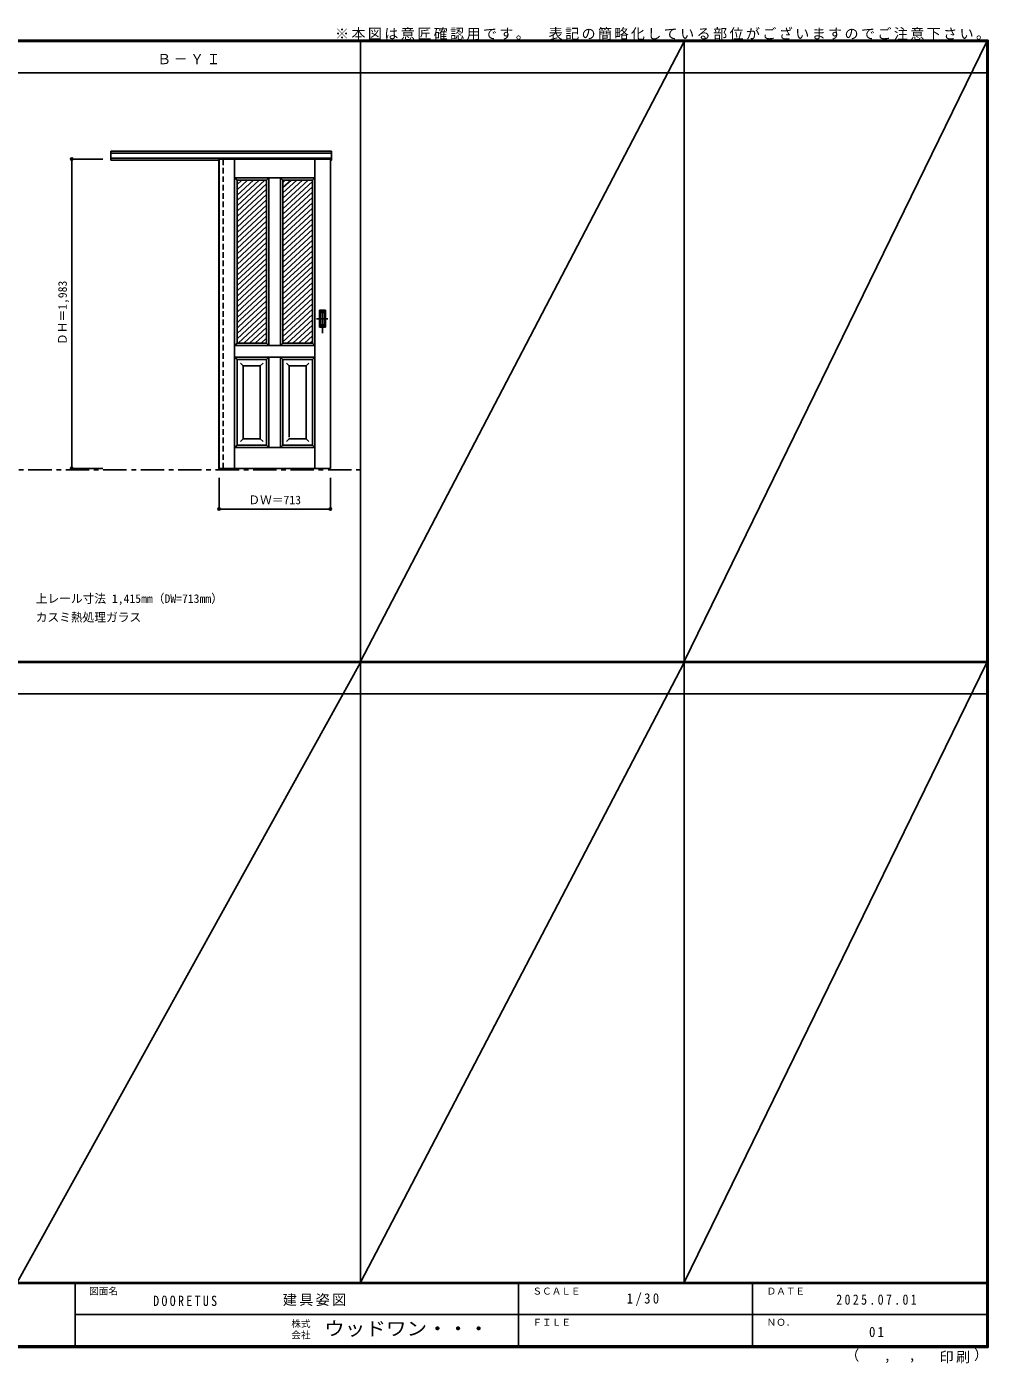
# Model space of a CAD drawing. Units: millimetres, scale not verified. Extents: x -6000 to 5700, y -4307 to 4260.
# Drawn here: x -460 to 5700, y -4307 to 4260 of the extents above; entities that cross this region are included whole.
import ezdxf
from ezdxf.enums import TextEntityAlignment as Align

# ---------------------------------------------------------------- set-up
doc = ezdxf.new("R2010")
doc.units = ezdxf.units.MM
doc.header["$LTSCALE"] = 30
doc.header["$PDMODE"] = 32
doc.header["$PDSIZE"] = 15
doc.linetypes.add('CHAIN1', pattern=[8, 5, -1, 1, -1])
doc.linetypes.add('DASHED1', pattern=[1.8, 1.2, -0.6])
for name, color, linetype in [('0-1_通り芯', 7, 'CHAIN1'), ('0-2_扉', 7, 'Continuous'), ('0-4_枠', 3, 'Continuous'), ('0-6_引手', 7, 'Continuous'), ('0-A_文字', 7, 'Continuous'), ('0-B_寸法', 4, 'Continuous'), ('0-C_ハッチ', 4, 'Continuous'), ('F-1_枠', 6, 'Continuous'), ('F-A_文字', 7, 'Continuous')]:
    doc.layers.add(name, color=color, linetype=linetype)
doc.styles.add('ＭＳ ゴシック', font='')
doc.styles.get('ＭＳ ゴシック').set_extended_font_data('MS Gothic')

msp = doc.modelspace()

# ---------------------------------------------------------------- linework, layer by layer
at = {"layer": '0-1_通り芯'}
msp.add_line((-5490, 1420), (1678, 1420), dxfattribs=at)
at = {"layer": '0-2_扉'}
for p, q in [((772, 3412), (772, 1429)), ((772, 3412), (1485, 3412)), ((872, 1429), (872, 3412)), ((1385, 1429), (1385, 3412)), ((1481.58, 3412), (1482, 3412)), ((1485, 1429), (1485, 3412)), ((872, 3292), (887, 3277)), ((872, 3292), (1168.5, 3292)), ((1076, 3277), (1091, 3292)), ((1076, 3277), (1076, 2989)), ((1091, 3292), (1091, 2217)), ((1166, 3292), (1166, 2217)), ((1181, 3277), (1166.29, 3291.71)), ((1168.5, 3292), (1385, 3292)), ((1181, 3277), (1181, 2989)), ((1181, 3277), (1370, 3277)), ((1385, 3292), (1370, 3277)), ((1370, 2232), (1370, 3277)), ((887.19, 3094), (887, 3094)), ((1076, 2989), (1076, 2232)), ((1181, 2989), (1181, 2232)), ((887, 2232), (887, 2374.52)), ((872, 2217), (887, 2232)), ((1076, 2232), (887, 2232)), ((1166, 2217), (1181, 2232)), ((1370, 2232), (1181, 2232)), ((1181, 2232), (1370, 2232)), ((1370, 2232), (1385, 2217)), ((1166, 2217), (872, 2217)), ((872, 2142), (887, 2127)), ((872, 2142), (1166, 2142)), ((1076, 2127), (1091, 2142)), ((1091, 2142), (1091, 1564)), ((1385, 2217), (1166, 2217)), ((1166, 2142), (1385, 2142)), ((1166, 2142), (1181, 2127)), ((1166, 2142), (1166, 1564)), ((1370, 2127), (1385, 2142)), ((887, 2127), (1076, 2127)), ((887, 1579), (887, 2127)), ((927.04, 2087), (909.36, 2104.68)), ((927, 1619), (927, 2087)), ((1036.04, 2087), (927.04, 2087)), ((1036, 2087), (1036, 1619)), ((1036.04, 2087), (1053.71, 2104.68)), ((1076, 2127), (1076, 1579)), ((1181, 2127), (1370, 2127)), ((1181, 2127), (1181, 1579)), ((1221, 2087), (1203.32, 2104.68)), ((1330, 2087), (1221, 2087)), ((1221, 1630.27), (1221, 2087)), ((1330, 2087), (1347.68, 2104.68)), ((1330, 2087), (1330, 1619)), ((1370, 1579), (1370, 2127)), ((887, 1579), (872, 1564)), ((872, 1564), (1166, 1564)), ((887, 1579), (1076, 1579)), ((927, 1619), (909.32, 1601.32)), ((1036, 1619), (1053.68, 1601.32)), ((1076, 1579), (1091, 1564)), ((1181, 1579), (1166, 1564)), ((1166, 1564), (1385, 1564)), ((1181, 1579), (1370, 1579)), ((1221, 1619), (1203.32, 1601.32)), ((1330, 1619), (1347.68, 1601.32)), ((1370, 1579), (1385, 1564)), ((772, 1429), (1485, 1429))]:
    msp.add_line(p, q, dxfattribs=at)
for points in [[(887, 2374.52), (887, 3277), (1076, 3277)], [(887, 2232), (1076, 2232), (1091, 2217)], [(1036, 1619), (927, 1619), (927, 1620.43)], [(1330, 1619), (1221, 1619), (1221, 1620.43)]]:
    msp.add_lwpolyline(points, dxfattribs=at)
at = {"layer": '0-4_枠'}
for p, q in [((78, 3462), (1493, 3462)), ((78, 3405), (78, 3462)), ((78, 3449), (1493, 3449)), ((78, 3417), (1493, 3417)), ((78, 3405), (772, 3405)), ((771, 3417), (771, 1420)), ((799, 3412), (799, 3417)), ((771, 1420), (799, 1420)), ((799, 1429), (799, 1420))]:
    msp.add_line(p, q, dxfattribs=at)
at = {"layer": '0-4_枠', "color": 4, "linetype": 'DASHED1'}
msp.add_line((799, 1429), (799, 3412), dxfattribs=at)
at = {"layer": '0-4_枠'}
msp.add_lwpolyline([(1485, 3405), (1493, 3405), (1493, 3462)], dxfattribs=at)
at = {"layer": '0-6_引手'}
for p, q in [((1453, 2443.9), (1415, 2443.9)), ((1415, 2333.9), (1415, 2443.9)), ((1446.5, 2427.9), (1421.5, 2427.9)), ((1421.5, 2349.9), (1421.5, 2427.9)), ((1446.5, 2349.9), (1446.5, 2427.9)), ((1453, 2333.9), (1453, 2443.9)), ((1453, 2333.9), (1415, 2333.9)), ((1446.5, 2349.9), (1421.5, 2349.9))]:
    msp.add_line(p, q, dxfattribs=at)
at = {"layer": '0-6_引手', "linetype": 'DASHED1'}
for p, q in [((1418, 2337.9), (1418, 2439.9)), ((1450, 2337.9), (1418, 2337.9))]:
    msp.add_line(p, q, dxfattribs=at)
at = {"layer": '0-6_引手', "linetype": 'CHAIN1'}
for p, q in [((1434, 2296.67), (1434, 2467.52)), ((1395.93, 2388.9), (1468.44, 2388.9))]:
    msp.add_line(p, q, dxfattribs=at)
at = {"layer": '0-6_引手', "linetype": 'DASHED1'}
msp.add_lwpolyline([(1450, 2337.9), (1450, 2439.9), (1418, 2439.9)], dxfattribs=at)
at = {"layer": '0-B_寸法'}
for p, q in [((-172, 3412), (-172, 1429)), ((-172, 3412), (28, 3412)), ((-172, 1429), (28, 1429)), ((772, 1168), (772, 1368)), ((1485, 1168), (1485, 1368)), ((1485, 1168), (772, 1168))]:
    msp.add_line(p, q, dxfattribs=at)
at = {"layer": '0-B_寸法', "color": 7}
for p in [(-172, 3412), (-172, 1429), (772, 1168), (1485, 1168)]:
    msp.add_point(p, dxfattribs=at)
at = {"layer": '0-C_ハッチ'}
for p, q in [((918.35, 3277), (887, 3247.97)), ((1065.53, 3277), (887, 3111.69)), ((1028.74, 3277), (887, 3145.76)), ((991.94, 3277), (887, 3179.83)), ((955.14, 3277), (887, 3213.9)), ((1196.31, 3277), (1181, 3262.82)), ((1343.5, 3277), (1181, 3126.54)), ((1306.71, 3277), (1181, 3160.61)), ((1269.91, 3277), (1181, 3194.68)), ((1233.11, 3277), (1181, 3228.75)), ((1370, 3267.46), (1181, 3092.46)), ((1076, 3252.62), (887, 3077.62)), ((1076, 3218.55), (887, 3043.55)), ((1076, 3184.48), (887, 3009.48)), ((1370, 3233.39), (1181, 3058.39)), ((1370, 3199.32), (1181, 3024.32)), ((1076, 3150.41), (887, 2975.41)), ((1076, 3116.34), (887, 2941.33)), ((1370, 3165.25), (1181, 2990.25)), ((1370, 3131.18), (1181, 2956.18)), ((1370, 3097.11), (1181, 2922.11)), ((1076, 3082.26), (887, 2907.26)), ((1076, 3048.19), (887, 2873.19)), ((1076, 3014.12), (887, 2839.12)), ((1370, 3063.04), (1181, 2888.04)), ((1370, 3028.97), (1181, 2853.97)), ((1076, 2980.05), (887, 2805.05)), ((1076, 2945.98), (887, 2770.98)), ((1370, 2994.9), (1181, 2819.9)), ((1370, 2960.82), (1181, 2785.82)), ((1370, 2926.75), (1181, 2751.75)), ((1076, 2911.91), (887, 2736.91)), ((1076, 2877.84), (887, 2702.84)), ((1076, 2843.77), (887, 2668.77)), ((1370, 2892.68), (1181, 2717.68)), ((1370, 2858.61), (1181, 2683.61)), ((1076, 2809.7), (887, 2634.7)), ((1076, 2775.62), (887, 2600.62)), ((1076, 2741.55), (887, 2566.55)), ((1370, 2824.54), (1181, 2649.54)), ((1370, 2790.47), (1181, 2615.47)), ((1370, 2756.4), (1181, 2581.4)), ((1076, 2707.48), (887, 2532.48)), ((1076, 2673.41), (887, 2498.41)), ((1370, 2722.33), (1181, 2547.33)), ((1370, 2688.26), (1181, 2513.26)), ((1076, 2639.34), (887, 2464.34)), ((1076, 2605.27), (887, 2430.27)), ((1076, 2571.2), (887, 2396.2)), ((1370, 2654.19), (1181, 2479.19)), ((1370, 2620.11), (1181, 2445.11)), ((1370, 2586.04), (1181, 2411.04)), ((1076, 2537.13), (905.27, 2379.04)), ((1076, 2503.06), (935.69, 2373.13)), ((1370, 2551.97), (1181, 2376.97)), ((1370, 2517.9), (1181, 2342.9)), ((1076, 2468.99), (887, 2293.98)), ((1076, 2434.91), (887, 2259.91)), ((1076, 2400.84), (893.65, 2232)), ((1370, 2483.83), (1181, 2308.83)), ((1370, 2449.76), (1181, 2274.76)), ((1370, 2415.69), (1181, 2240.69)), ((905.27, 2379.04), (887, 2362.13)), ((935.69, 2373.13), (887, 2328.06)), ((1076, 2366.77), (930.45, 2232)), ((1076, 2332.7), (967.24, 2232)), ((1370, 2381.62), (1208.41, 2232)), ((1370, 2347.55), (1245.21, 2232)), ((1370, 2313.47), (1282.01, 2232)), ((1076, 2298.63), (1004.04, 2232)), ((1076, 2264.56), (1040.84, 2232)), ((1370, 2279.4), (1318.8, 2232)), ((1370, 2245.33), (1355.6, 2232))]:
    msp.add_line(p, q, dxfattribs=at)
at = {"layer": 'F-1_枠'}
for p, q in [((-6000, 4175), (5700, 4175)), ((-6000, 4170), (5700, 4170)), ((-6000, 4165), (5700, 4165)), ((1678, -3790), (1678, 4175)), ((3752, -3790), (3752, 4175)), ((5690, 4175), (5690, -4205)), ((5695, 4175), (5695, -4205)), ((5700, 4175), (5700, -4205)), ((-6000, 3965), (5700, 3965)), ((-6000, 190.5), (5700, 190.5)), ((-6000, 187.5), (5700, 187.5)), ((-6000, 184.5), (5700, 184.5)), ((-6000, -15.5), (5700, -15.5)), ((5700, -3790), (-6000, -3790)), ((5700, -3795), (-6000, -3795)), ((-150, -3795), (-150, -4195)), ((2690, -3795), (2690, -4195)), ((4190, -3795), (4190, -4195)), ((-150, -3995), (5690, -3995.01)), ((5700, -4195), (-6000, -4195)), ((5700, -4200), (-6000, -4200)), ((5700, -4205), (-6000, -4205))]:
    msp.add_line(p, q, dxfattribs=at)
at = {"layer": 'F-A_文字'}
for p, q in [((1678, 190.5), (3752, 4165)), ((3752, 190.5), (5690, 4165)), ((1678, 184.5), (-522, -3790)), ((1678, -3790), (3752, 184.5)), ((3752, -3790), (5690, 184.5))]:
    msp.add_line(p, q, dxfattribs=at)

# ---------------------------------------------------------------- texts
at = {"layer": '0-A_文字', "style": 'ＭＳ ゴシック'}
for s, p in [('上レール寸法 1,415mm（DW=713mm）', (-402, 550.5)), ('カスミ熱処理ガラス', (-402, 430.5))]:
    msp.add_text(s, height=54.99, dxfattribs=at).set_placement(p, align=Align.BOTTOM_LEFT)
at = {"layer": '0-A_文字', "char_height": 65.98, "attachment_point": 7, "style": 'ＭＳ ゴシック'}
for s, insert in [('\\T1.17;※本図は意匠確認用です。\u3000表記の簡略化している部位がございますのでご注意下さい。', (1515, 4175)), ('\\T1.17;Ｂ－ＹＩ', (375.5, 4020))]:
    msp.add_mtext(s, dxfattribs=dict(at, insert=insert))
at = {"layer": '0-B_寸法', "color": 7, "style": 'ＭＳ ゴシック'}
msp.add_text('ＤＨ＝1,983', height=54.99, rotation=90, dxfattribs=at).set_placement((-187, 2220.25), align=Align.BOTTOM_LEFT)
msp.add_text('ＤＷ＝713', height=54.99, dxfattribs=at).set_placement((959.75, 1183), align=Align.BOTTOM_LEFT)
at = {"layer": 'F-A_文字', "style": 'ＭＳ ゴシック'}
for s, height, p in [('図面名', 43.99, (-60, -3880)), ('ＳＣＡＬＥ', 43.99, (2780, -3880)), ('ＤＡＴＥ', 43.99, (4280, -3880)), ('株式', 43.99, (1235, -4089)), ('ＦＩＬＥ', 43.99, (2780, -4080)), ('ＮＯ．', 43.99, (4280, -4080)), ('会社', 43.99, (1235, -4161)), ('（', 65.98, (4784.03, -4308.31)), (',', 65.98, (5031.28, -4308.31)), (',', 65.98, (5190.2, -4305.53)), ('）', 65.98, (5608.4, -4304.13))]:
    msp.add_text(s, height=height, dxfattribs=at).set_placement(p, align=Align.BOTTOM_LEFT)
at = {"layer": 'F-A_文字', "style": 'ＭＳ ゴシック', "width": 1.1}
msp.add_text('ウッドワン・・・', height=87.98, dxfattribs=at).set_placement((1445, -4155), align=Align.BOTTOM_LEFT)
at = {"layer": 'F-A_文字', "char_height": 65.98, "attachment_point": 7, "style": 'ＭＳ ゴシック'}
for s, insert in [('\\T1.38;\\W0.9;1/30', (3383.75, -3940)), ('\\T1.39;\\W0.85;DOORETUS', (350, -3940.79)), ('\\T1.17;建具姿図', (1180.42, -3940)), ('\\T1.39;\\W0.85;2025.07.01', (4726.25, -3932.5)), ('\\T1.36;\\W0.9;01', (4936.25, -4140)), ('\\T1.17;印刷', (5388.15, -4306.92))]:
    msp.add_mtext(s, dxfattribs=dict(at, insert=insert))

doc.saveas('drawing.dxf')
